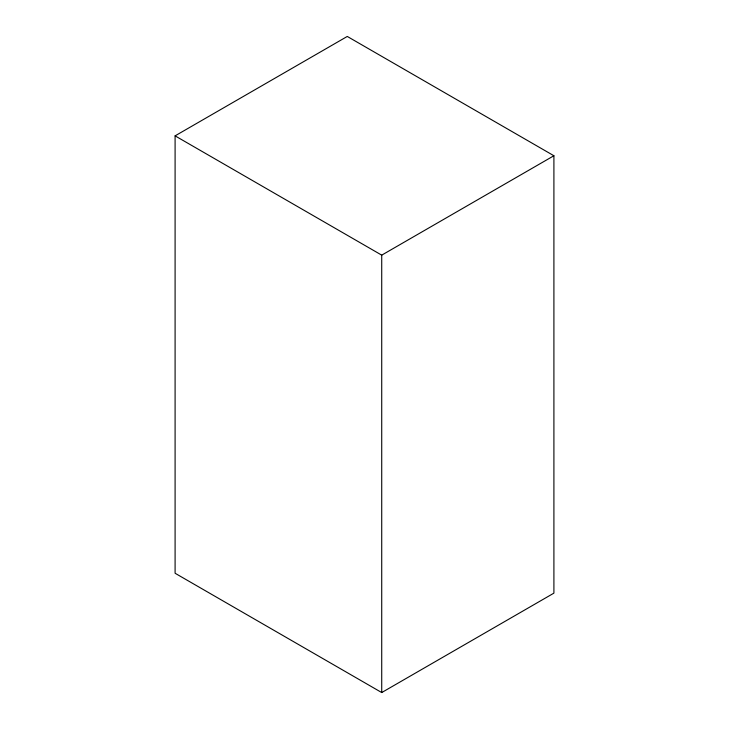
<?xml version="1.0" encoding="UTF-8"?>
<svg xmlns="http://www.w3.org/2000/svg" width="729" height="729" viewBox="0 0 729 729"><rect width="100%" height="100%" fill="white"/><g stroke="black" fill="none" stroke-linecap="round" stroke-linejoin="round"><path stroke-width="1.09" d="M175.097 135.858L347.277 36.45L553.903 155.742L553.903 593.142L381.723 692.55L175.097 573.258L175.097 135.858L381.723 255.15L553.903 155.742M381.723 255.15L381.723 692.55"/></g></svg>
